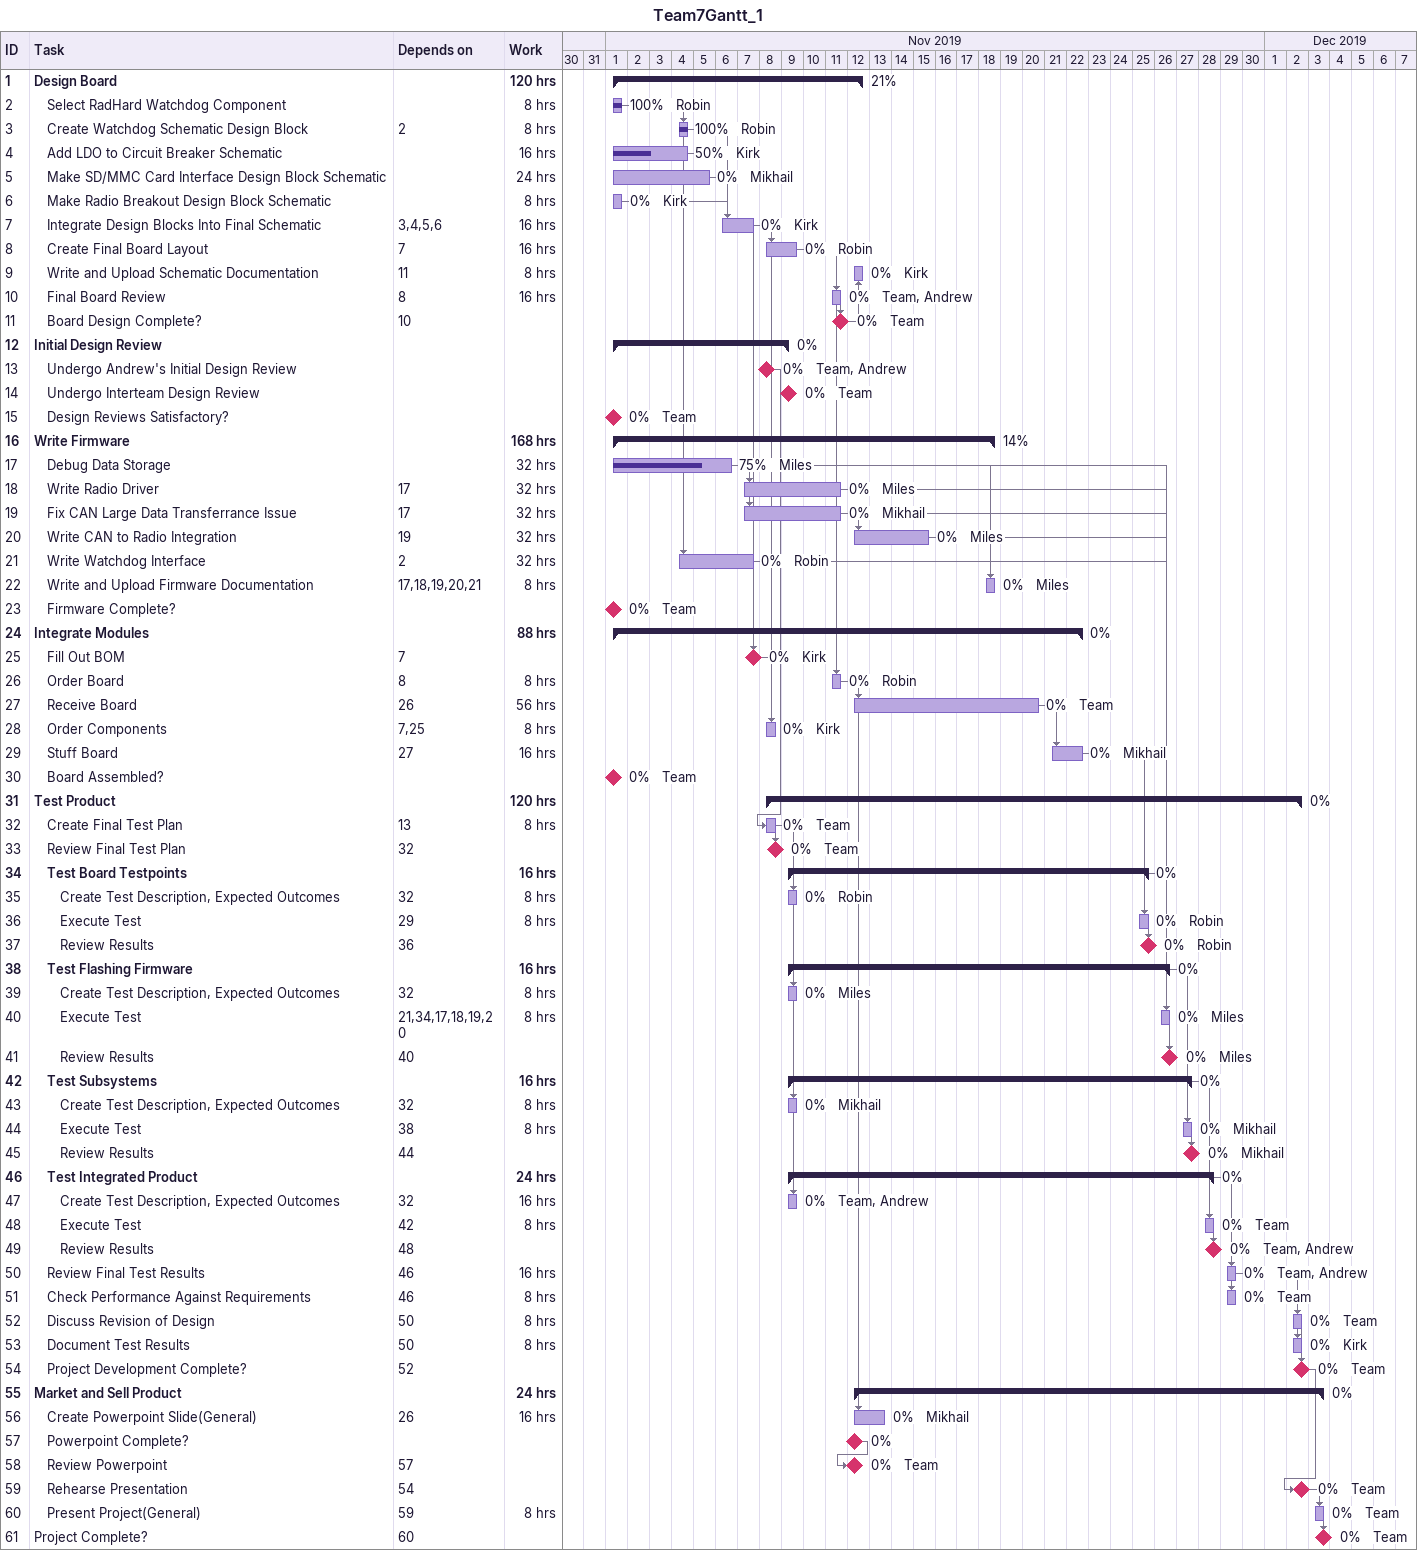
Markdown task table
Team7Gantt_1

| ID | Level | Task | Start | Finish | Predecessors | Resources | % complete | Work (h) |
|---|---|---|---|---|---|---|---|---|
| 1 | 1 | **Design Board** | 2019-11-01 | 2019-11-12 |  |  | 21 | 120 |
| 2 | 2 | Select RadHard Watchdog Component | 2019-11-01 | 2019-11-01 |  | Robin | 100 | 8 |
| 3 | 2 | Create Watchdog Schematic Design Block | 2019-11-04 | 2019-11-04 | 2 | Robin | 100 | 8 |
| 4 | 2 | Add LDO to Circuit Breaker Schematic | 2019-11-01 | 2019-11-04 |  | Kirk | 50 | 16 |
| 5 | 2 | Make SD/MMC Card Interface Design Block Schematic | 2019-11-01 | 2019-11-05 |  | Mikhail | 0 | 24 |
| 6 | 2 | Make Radio Breakout Design Block Schematic | 2019-11-01 | 2019-11-01 |  | Kirk | 0 | 8 |
| 7 | 2 | Integrate Design Blocks Into Final Schematic | 2019-11-06 | 2019-11-07 | 3, 4, 5, 6 | Kirk | 0 | 16 |
| 8 | 2 | Create Final Board Layout | 2019-11-08 | 2019-11-09 | 7 | Robin | 0 | 16 |
| 9 | 2 | Write and Upload Schematic Documentation | 2019-11-12 | 2019-11-12 | 11 | Kirk | 0 | 8 |
| 10 | 2 | Final Board Review | 2019-11-11 | 2019-11-11 | 8 | Team, Andrew | 0 | 16 |
| 11 | 2 | Board Design Complete? (milestone) | 2019-11-11 | 2019-11-11 | 10 | Team | 0 |  |
| 12 | 1 | **Initial Design Review** | 2019-11-01 | 2019-11-09 |  |  | 0 |  |
| 13 | 2 | Undergo Andrew's Initial Design Review (milestone) | 2019-11-08 | 2019-11-08 |  | Team, Andrew | 0 |  |
| 14 | 2 | Undergo Interteam Design Review (milestone) | 2019-11-09 | 2019-11-09 |  | Team | 0 |  |
| 15 | 2 | Design Reviews Satisfactory? (milestone) | 2019-11-01 | 2019-11-01 |  | Team | 0 |  |
| 16 | 1 | **Write Firmware** | 2019-11-01 | 2019-11-18 |  |  | 14 | 168 |
| 17 | 2 | Debug Data Storage | 2019-11-01 | 2019-11-06 |  | Miles | 75 | 32 |
| 18 | 2 | Write Radio Driver | 2019-11-07 | 2019-11-11 | 17 | Miles | 0 | 32 |
| 19 | 2 | Fix CAN Large Data Transferrance Issue | 2019-11-07 | 2019-11-11 | 17 | Mikhail | 0 | 32 |
| 20 | 2 | Write CAN to Radio Integration | 2019-11-12 | 2019-11-15 | 19 | Miles | 0 | 32 |
| 21 | 2 | Write Watchdog Interface | 2019-11-04 | 2019-11-07 | 2 | Robin | 0 | 32 |
| 22 | 2 | Write and Upload Firmware Documentation | 2019-11-18 | 2019-11-18 | 17, 18, 19, 20, 21 | Miles | 0 | 8 |
| 23 | 2 | Firmware Complete? (milestone) | 2019-11-01 | 2019-11-01 |  | Team | 0 |  |
| 24 | 1 | **Integrate Modules** | 2019-11-01 | 2019-11-22 |  |  | 0 | 88 |
| 25 | 2 | Fill Out BOM (milestone) | 2019-11-07 | 2019-11-07 | 7 | Kirk | 0 |  |
| 26 | 2 | Order Board | 2019-11-11 | 2019-11-11 | 8 | Robin | 0 | 8 |
| 27 | 2 | Receive Board | 2019-11-12 | 2019-11-20 | 26 | Team | 0 | 56 |
| 28 | 2 | Order Components | 2019-11-08 | 2019-11-08 | 7, 25 | Kirk | 0 | 8 |
| 29 | 2 | Stuff Board | 2019-11-21 | 2019-11-22 | 27 | Mikhail | 0 | 16 |
| 30 | 2 | Board Assembled? (milestone) | 2019-11-01 | 2019-11-01 |  | Team | 0 |  |
| 31 | 1 | **Test Product** | 2019-11-08 | 2019-12-02 |  |  | 0 | 120 |
| 32 | 2 | Create Final Test Plan | 2019-11-08 | 2019-11-08 | 13 | Team | 0 | 8 |
| 33 | 2 | Review Final Test Plan (milestone) | 2019-11-08 | 2019-11-08 | 32 | Team | 0 |  |
| 34 | 2 | **Test Board Testpoints** | 2019-11-09 | 2019-11-25 |  |  | 0 | 16 |
| 35 | 3 | Create Test Description, Expected Outcomes | 2019-11-09 | 2019-11-09 | 32 | Robin | 0 | 8 |
| 36 | 3 | Execute Test | 2019-11-25 | 2019-11-25 | 29 | Robin | 0 | 8 |
| 37 | 3 | Review Results (milestone) | 2019-11-25 | 2019-11-25 | 36 | Robin | 0 |  |
| 38 | 2 | **Test Flashing Firmware** | 2019-11-09 | 2019-11-26 |  |  | 0 | 16 |
| 39 | 3 | Create Test Description, Expected Outcomes | 2019-11-09 | 2019-11-09 | 32 | Miles | 0 | 8 |
| 40 | 3 | Execute Test | 2019-11-26 | 2019-11-26 | 21, 34, 17, 18, 19, 20 | Miles | 0 | 8 |
| 41 | 3 | Review Results (milestone) | 2019-11-26 | 2019-11-26 | 40 | Miles | 0 |  |
| 42 | 2 | **Test Subsystems** | 2019-11-09 | 2019-11-27 |  |  | 0 | 16 |
| 43 | 3 | Create Test Description, Expected Outcomes | 2019-11-09 | 2019-11-09 | 32 | Mikhail | 0 | 8 |
| 44 | 3 | Execute Test | 2019-11-27 | 2019-11-27 | 38 | Mikhail | 0 | 8 |
| 45 | 3 | Review Results (milestone) | 2019-11-27 | 2019-11-27 | 44 | Mikhail | 0 |  |
| 46 | 2 | **Test Integrated Product** | 2019-11-09 | 2019-11-28 |  |  | 0 | 24 |
| 47 | 3 | Create Test Description, Expected Outcomes | 2019-11-09 | 2019-11-09 | 32 | Team, Andrew | 0 | 16 |
| 48 | 3 | Execute Test | 2019-11-28 | 2019-11-28 | 42 | Team | 0 | 8 |
| 49 | 3 | Review Results (milestone) | 2019-11-28 | 2019-11-28 | 48 | Team, Andrew | 0 |  |
| 50 | 2 | Review Final Test Results | 2019-11-29 | 2019-11-29 | 46 | Team, Andrew | 0 | 16 |
| 51 | 2 | Check Performance Against Requirements | 2019-11-29 | 2019-11-29 | 46 | Team | 0 | 8 |
| 52 | 2 | Discuss Revision of Design | 2019-12-02 | 2019-12-02 | 50 | Team | 0 | 8 |
| 53 | 2 | Document Test Results | 2019-12-02 | 2019-12-02 | 50 | Kirk | 0 | 8 |
| 54 | 2 | Project Development Complete? (milestone) | 2019-12-02 | 2019-12-02 | 52 | Team | 0 |  |
| 55 | 1 | **Market and Sell Product** | 2019-11-12 | 2019-12-03 |  |  | 0 | 24 |
| 56 | 2 | Create Powerpoint Slide(General) | 2019-11-12 | 2019-11-13 | 26 | Mikhail | 0 | 16 |
| 57 | 2 | Powerpoint Complete? (milestone) | 2019-11-12 | 2019-11-12 |  |  | 0 |  |
| 58 | 2 | Review Powerpoint (milestone) | 2019-11-12 | 2019-11-12 | 57 | Team | 0 |  |
| 59 | 2 | Rehearse Presentation (milestone) | 2019-12-02 | 2019-12-02 | 54 | Team | 0 |  |
| 60 | 2 | Present Project(General) | 2019-12-03 | 2019-12-03 | 59 | Team | 0 | 8 |
| 61 | 1 | Project Complete? (milestone) | 2019-12-03 | 2019-12-03 | 60 | Team | 0 |  |
